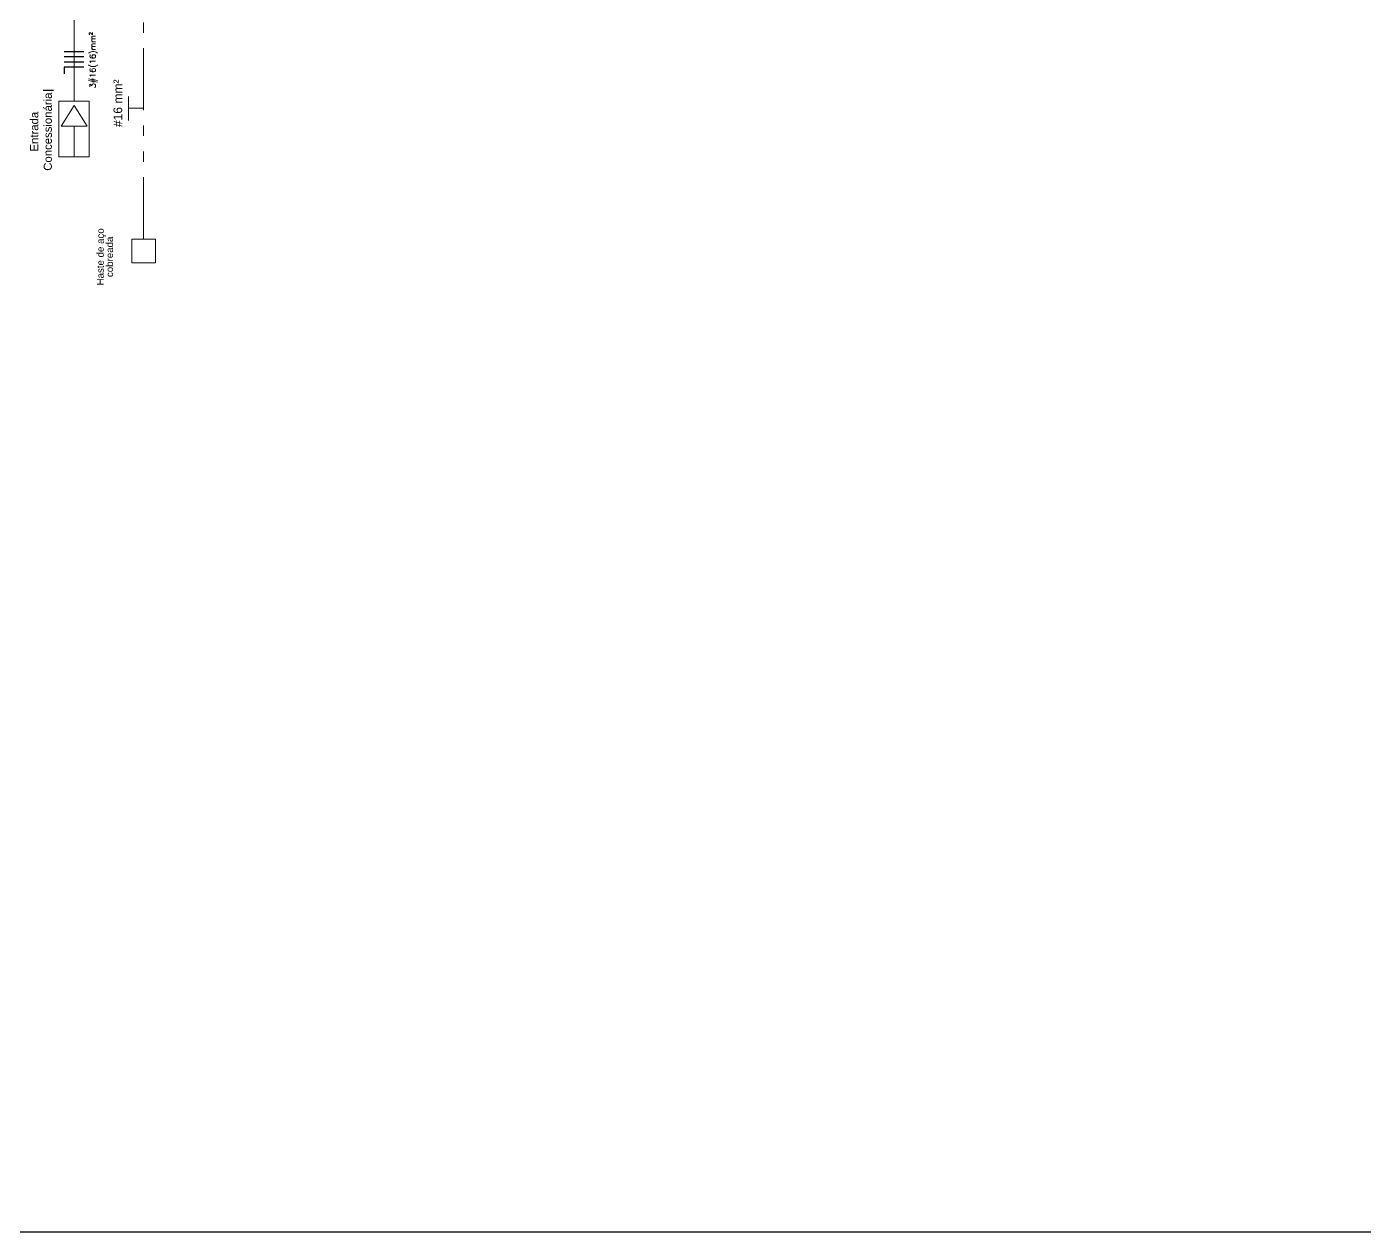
# Model space of a CAD drawing. Header units: millimetres. Extents: x 21 to 236, y 15 to 64.
# Drawn here: x 198.15 to 211.13, y 15.27 to 26.97 of the extents above; entities that cross this region are included whole.
import ezdxf
from ezdxf.enums import TextEntityAlignment as Align

# ---------------------------------------------------------------- set-up
doc = ezdxf.new("R2010")
doc.units = ezdxf.units.MM
for name, pattern in [('ACAD_ISO12W100', [21, 12, -3, 0, -3, 0, -3]), ('DASHED2', [9.525, 6.35, -3.175]), ('ELETRODUTO_TETO', [1000, 1000, 0])]:
    doc.linetypes.add(name, pattern=pattern)
for name, color, linetype, lineweight in [('EL - Entrada', 4, 'DASHED2', 20), ('EL-Textos fios', 7, 'Continuous', 20), ('LIE-ENTRADA', 4, 'DASHED2', 20)]:
    doc.layers.add(name, color=color, linetype=linetype, lineweight=lineweight)
for name, color, linetype in [('INDICACAO_BIT_FIACAO', 7, 'Continuous'), ('LIE-CABO DE COBRE NÚ', 2, 'DASHED2'), ('LIE-CIR-ILUMINAÇÃO', 4, 'Continuous'), ("LIE-TAG'S", 7, 'Continuous'), ('Paredes', 5, 'Continuous'), ('VIEW', 16, 'Continuous')]:
    doc.layers.add(name, color=color, linetype=linetype)
doc.styles.add('ARIAL', font='arial.ttf')
doc.styles.add('ROMANS', font='romans.shx')

# ---------------------------------------------------------------- blocks, each defined once
blk = doc.blocks.new('*U44')
at = {"color": 4}
for p, q in [((-0.15, 0.095), (-0.213, 0.095)), ((-0.15, -0.095), (-0.15, 0.095))]:
    blk.add_line(p, q, dxfattribs=at)
at = {"color": 1}
for p, q in [((-0.1, -0.095), (-0.1, 0.095)), ((-0.05, -0.095), (-0.05, 0.095)), ((0, -0.095), (0, 0.095))]:
    blk.add_line(p, q, dxfattribs=at)

msp = doc.modelspace()

# ---------------------------------------------------------------- linework, layer by layer
at = {"layer": 'EL - Entrada', "color": 0, "linetype": 'ByBlock'}
msp.add_lwpolyline([(199.169, 24.906), (199.169, 24.674), (199.401, 24.674), (199.401, 24.906)], close=True, dxfattribs=at)
at = {"layer": 'EL-Textos fios', "color": 0}
for p, q in [((199.137, 26.29), (199.137, 26.057)), ((199.285, 26.174), (199.137, 26.174))]:
    msp.add_line(p, q, dxfattribs=at)
at = {"layer": 'LIE-CABO DE COBRE NÚ', "color": 0, "linetype": 'ACAD_ISO12W100', "lineweight": 5, "ltscale": 0.05}
msp.add_line((199.285, 24.906), (199.285, 27.674), dxfattribs=at)
at = {"layer": 'LIE-ENTRADA', "color": 0, "linetype": 'ByBlock'}
for p, q in [((198.61, 26.242), (198.61, 27.042)), ((198.463, 25.702), (198.463, 26.242)), ((198.463, 26.242), (198.758, 26.242)), ((198.758, 26.242), (198.758, 25.702)), ((198.484, 26.002), (198.61, 26.202)), ((198.61, 26.202), (198.737, 26.002)), ((198.737, 26.002), (198.484, 26.002)), ((198.61, 25.702), (198.61, 26.002)), ((198.758, 25.702), (198.463, 25.702))]:
    msp.add_line(p, q, dxfattribs=at)
at = {"layer": 'Paredes', "color": 0}
msp.add_line((198.409, 26.346), (198.309, 26.346), dxfattribs=at)
at = {"layer": 'VIEW', "linetype": 'ELETRODUTO_TETO'}
msp.add_lwpolyline([(181.813, 59.391), (236.384, 59.391), (236.384, 15.27), (181.813, 15.27)], close=True, dxfattribs=at)

# ---------------------------------------------------------------- block references
at = {"layer": "LIE-TAG'S", "color": 0, "rotation": 90}
msp.add_blockref('*U44', (198.61, 26.722), dxfattribs=at)

# ---------------------------------------------------------------- texts
at = {"layer": 'EL-Textos fios', "color": 0, "attachment_point": 8, "rotation": 90, "line_spacing_factor": 0.798, "style": 'ARIAL'}
for s, insert, char_height, width in [('#16 mm²', (199.078, 26.223), 0.0841, 0.50567), ('Haste de aço cobreada', (198.989, 24.733), 0.06736, 0.58317)]:
    msp.add_mtext(s, dxfattribs=dict(at, insert=insert, char_height=char_height, width=width))
at = {"layer": 'INDICACAO_BIT_FIACAO', "color": 0, "lineweight": 5, "style": 'ROMANS'}
msp.add_text('3#16(16)mm²', height=0.05744, rotation=90, dxfattribs=at).set_placement((198.762, 26.641), align=Align.TOP_CENTER)
at = {"layer": 'LIE-CIR-ILUMINAÇÃO', "color": 0, "insert": (198.184, 25.656), "char_height": 0.07884, "attachment_point": 1, "rotation": 90, "style": 'ARIAL'}
msp.add_mtext_dynamic_manual_height_columns('\\pxqc;Entrada Concessionária', width=0.5832, gutter_width=1.31, heights=[0], dxfattribs=at)

doc.saveas('drawing.dxf')
